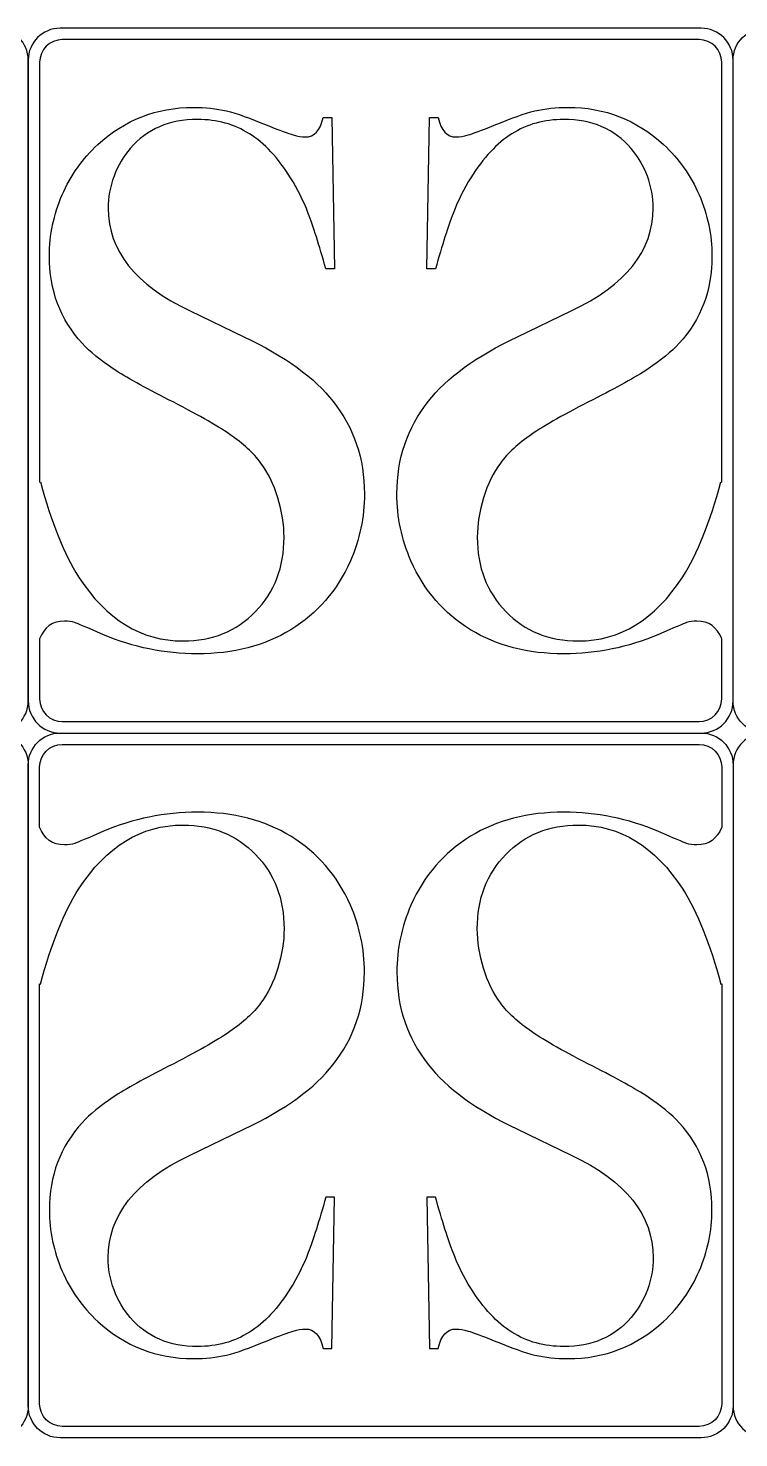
# Model space of a CAD drawing. Header units: centimetres. Extents: x -6 to 6, y -11 to 11.
# Drawn here: x -2 to 0.016, y -11 to -7 of the extents above; entities that cross this region are included whole.
import ezdxf

# ---------------------------------------------------------------- set-up
doc = ezdxf.new("R2010")
doc.units = ezdxf.units.CM
doc.header["$MEASUREMENT"] = 0
doc.layers.add('layer 1', color=7, linetype='Continuous')

msp = doc.modelspace()

# ---------------------------------------------------------------- linework, layer by layer
at = {"layer": 'layer 1', "color": 242}
for points, knots in [([(-3.9094, -7.00019), (-3.9094, -7.00019), (-2.09061, -7.00019), (-2.09061, -7.00019), (-2.09061, -7.00019), (-2.04078, -7.00019), (-2, -7.04098), (-2, -7.09081), (-2, -7.09081), (-2, -7.09081), (-2, -8.90957), (-2, -8.90957), (-2, -8.90957), (-2, -8.95942), (-2.04078, -9.0002), (-2.09061, -9.0002), (-2.09061, -9.0002), (-2.09061, -9.0002), (-3.9094, -9.0002), (-3.9094, -9.0002), (-3.9094, -9.0002), (-3.95923, -9.0002), (-4, -8.95942), (-4, -8.90959), (-4, -8.90959), (-4, -8.90959), (-4.00001, -7.09079), (-4.00001, -7.09079), (-4.00001, -7.09079), (-4.00001, -7.04096), (-3.95922, -7.0002), (-3.9094, -7.00019)], [0, 0, 0, 0, 0.1111111, 0.1111111, 0.1111111, 0.1111111, 0.2222222, 0.2222222, 0.2222222, 0.2222222, 0.3333333, 0.3333333, 0.3333333, 0.3333333, 0.4444444, 0.4444444, 0.4444444, 0.4444444, 0.5555556, 0.5555556, 0.5555556, 0.5555556, 0.6666667, 0.6666667, 0.6666667, 0.6666667, 0.7777778, 0.7777778, 0.7777778, 0.7777778, 1, 1, 1, 1]), ([(-1.90939, -7.00021), (-1.90939, -7.00021), (-0.09061, -7.00021), (-0.09061, -7.00021), (-0.09061, -7.00021), (-0.04078, -7.00021), (0, -7.041), (0, -7.09083), (0, -7.09083), (0, -7.09083), (0, -8.90959), (0, -8.90959), (0, -8.90959), (0, -8.95944), (-0.04078, -9.00022), (-0.09061, -9.00022), (-0.09061, -9.00022), (-0.09061, -9.00022), (-1.90939, -9.00022), (-1.90939, -9.00022), (-1.90939, -9.00022), (-1.95922, -9.00022), (-2, -8.95944), (-2, -8.90961), (-2, -8.90961), (-2, -8.90961), (-2, -7.09081), (-2, -7.09081), (-2, -7.09081), (-2, -7.04098), (-1.95922, -7.00022), (-1.90939, -7.00021)], [0, 0, 0, 0, 0.1111111, 0.1111111, 0.1111111, 0.1111111, 0.2222222, 0.2222222, 0.2222222, 0.2222222, 0.3333333, 0.3333333, 0.3333333, 0.3333333, 0.4444444, 0.4444444, 0.4444444, 0.4444444, 0.5555556, 0.5555556, 0.5555556, 0.5555556, 0.6666667, 0.6666667, 0.6666667, 0.6666667, 0.7777778, 0.7777778, 0.7777778, 0.7777778, 1, 1, 1, 1]), ([(-0.03227, -8.28799), (-0.03227, -8.28799), (-0.03492, -8.28795), (-0.03492, -8.28795), (-0.03492, -8.28795), (-0.06518, -8.40193), (-0.10132, -8.49157), (-0.14301, -8.55723), (-0.14301, -8.55723), (-0.22159, -8.67859), (-0.32044, -8.73909), (-0.43922, -8.73909), (-0.43922, -8.73909), (-0.52222, -8.73907), (-0.59084, -8.71143), (-0.64469, -8.65572), (-0.64469, -8.65572), (-0.69892, -8.60039), (-0.72585, -8.52994), (-0.72585, -8.44472), (-0.72585, -8.44472), (-0.72585, -8.4082), (-0.71995, -8.37058), (-0.70814, -8.33258), (-0.70814, -8.33258), (-0.69597, -8.29422), (-0.68011, -8.26139), (-0.65982, -8.23409), (-0.65982, -8.23409), (-0.63916, -8.20567), (-0.60965, -8.17876), (-0.57165, -8.15294), (-0.57165, -8.15294), (-0.53403, -8.12673), (-0.47612, -8.09391), (-0.39828, -8.05444), (-0.39828, -8.05444), (-0.33004, -8.01976), (-0.27728, -7.99062), (-0.24113, -7.96665), (-0.24113, -7.96665), (-0.20461, -7.94304), (-0.17547, -7.91869), (-0.15297, -7.89434), (-0.15297, -7.89434), (-0.091, -7.82646), (-0.06001, -7.74384), (-0.06001, -7.64683), (-0.06001, -7.64683), (-0.06001, -7.58669), (-0.07218, -7.52915), (-0.09616, -7.47345), (-0.09616, -7.47345), (-0.12051, -7.41811), (-0.15408, -7.37053), (-0.19724, -7.33069), (-0.19724, -7.33069), (-0.27359, -7.26022), (-0.36397, -7.22482), (-0.46837, -7.22482), (-0.46837, -7.22482), (-0.50231, -7.22482), (-0.53366, -7.22815), (-0.56243, -7.23515), (-0.56243, -7.23515), (-0.59121, -7.24178), (-0.62994, -7.25544), (-0.67789, -7.27573), (-0.67789, -7.27573), (-0.71404, -7.2901), (-0.73839, -7.29934), (-0.75167, -7.30303), (-0.75167, -7.30303), (-0.76458, -7.30707), (-0.77602, -7.30893), (-0.78597, -7.30893), (-0.78597, -7.30893), (-0.81143, -7.30891), (-0.8284, -7.29085), (-0.83688, -7.25396), (-0.83688, -7.25396), (-0.83688, -7.25396), (-0.8616, -7.25395), (-0.8616, -7.25395), (-0.8616, -7.25395), (-0.8616, -7.25395), (-0.86934, -7.68297), (-0.86934, -7.68297), (-0.86934, -7.68297), (-0.86934, -7.68297), (-0.84463, -7.68297), (-0.84463, -7.68297), (-0.84463, -7.68297), (-0.82508, -7.61437), (-0.80847, -7.56199), (-0.79446, -7.52583), (-0.79446, -7.52583), (-0.78044, -7.48929), (-0.76347, -7.45538), (-0.74429, -7.42439), (-0.74429, -7.42439), (-0.70888, -7.36831), (-0.67014, -7.32663), (-0.62736, -7.29971), (-0.62736, -7.29971), (-0.58493, -7.27278), (-0.53587, -7.25913), (-0.48054, -7.25913), (-0.48054, -7.25913), (-0.40012, -7.25913), (-0.3363, -7.28642), (-0.28946, -7.34139), (-0.28946, -7.34139), (-0.26991, -7.36388), (-0.25478, -7.39008), (-0.24335, -7.42033), (-0.24335, -7.42033), (-0.23228, -7.45058), (-0.22674, -7.48083), (-0.22674, -7.51108), (-0.22674, -7.51108), (-0.22674, -7.63169), (-0.30421, -7.72872), (-0.45915, -7.80213), (-0.45915, -7.80213), (-0.45915, -7.80213), (-0.61149, -7.87589), (-0.61149, -7.87589), (-0.61149, -7.87589), (-0.7288, -7.93123), (-0.81327, -7.99247), (-0.86529, -8.05961), (-0.86529, -8.05961), (-0.92431, -8.13485), (-0.95382, -8.22192), (-0.95382, -8.32152), (-0.95382, -8.32152), (-0.95382, -8.38792), (-0.94054, -8.45137), (-0.91398, -8.51186), (-0.91398, -8.51186), (-0.87636, -8.59596), (-0.82028, -8.66125), (-0.74503, -8.707), (-0.74503, -8.707), (-0.67014, -8.75273), (-0.58198, -8.77561), (-0.48017, -8.77561), (-0.48017, -8.77561), (-0.38721, -8.77561), (-0.29794, -8.75717), (-0.21199, -8.72065), (-0.21199, -8.72065), (-0.16736, -8.70109), (-0.1408, -8.69003), (-0.13231, -8.68708), (-0.13231, -8.68708), (-0.12346, -8.68413), (-0.11387, -8.68265), (-0.1028, -8.68265), (-0.1028, -8.68265), (-0.06908, -8.68264), (-0.04533, -8.69942), (-0.03227, -8.73291), (-0.03227, -8.73291), (-0.03227, -8.73291), (-0.03227, -8.90366), (-0.03227, -8.90366), (-0.03227, -8.90366), (-0.03227, -8.93902), (-0.0612, -8.96795), (-0.09656, -8.96795), (-0.09656, -8.96795), (-0.09656, -8.96795), (-1.90344, -8.96793), (-1.90344, -8.96793), (-1.90344, -8.96793), (-1.9388, -8.96793), (-1.96773, -8.93902), (-1.96773, -8.90366), (-1.96773, -8.90366), (-1.96773, -8.90366), (-1.96773, -8.73328), (-1.96773, -8.73328), (-1.96773, -8.73328), (-1.95471, -8.69952), (-1.93092, -8.68265), (-1.89707, -8.68265), (-1.89707, -8.68265), (-1.886, -8.68264), (-1.87642, -8.68413), (-1.86756, -8.68708), (-1.86756, -8.68708), (-1.85907, -8.69002), (-1.83252, -8.7011), (-1.78788, -8.72065), (-1.78788, -8.72065), (-1.70193, -8.75717), (-1.61266, -8.77561), (-1.5197, -8.77561), (-1.5197, -8.77561), (-1.41789, -8.77561), (-1.32973, -8.75274), (-1.25484, -8.707), (-1.25484, -8.707), (-1.17959, -8.66125), (-1.12352, -8.59596), (-1.0859, -8.51186), (-1.0859, -8.51186), (-1.05933, -8.45136), (-1.04605, -8.38792), (-1.04605, -8.32152), (-1.04605, -8.32152), (-1.04605, -8.22191), (-1.07557, -8.13486), (-1.13459, -8.05961), (-1.13459, -8.05961), (-1.1866, -7.99245), (-1.27108, -7.93124), (-1.38838, -7.8759), (-1.38838, -7.8759), (-1.38838, -7.8759), (-1.54073, -7.80211), (-1.54073, -7.80211), (-1.54073, -7.80211), (-1.69566, -7.72871), (-1.77313, -7.6317), (-1.77313, -7.51108), (-1.77313, -7.51108), (-1.77313, -7.48082), (-1.76759, -7.45058), (-1.75653, -7.42033), (-1.75653, -7.42033), (-1.74509, -7.39008), (-1.72996, -7.36389), (-1.71041, -7.34139), (-1.71041, -7.34139), (-1.66357, -7.28641), (-1.59975, -7.25913), (-1.51933, -7.25913), (-1.51933, -7.25913), (-1.464, -7.25913), (-1.41494, -7.27278), (-1.37252, -7.29971), (-1.37252, -7.29971), (-1.32973, -7.32662), (-1.291, -7.36832), (-1.25558, -7.42439), (-1.25558, -7.42439), (-1.2364, -7.45536), (-1.21943, -7.48931), (-1.20541, -7.52583), (-1.20541, -7.52583), (-1.1914, -7.56198), (-1.1748, -7.61437), (-1.15525, -7.68297), (-1.15525, -7.68297), (-1.15525, -7.68297), (-1.13054, -7.68297), (-1.13054, -7.68297), (-1.13054, -7.68297), (-1.13054, -7.68297), (-1.13828, -7.25395), (-1.13828, -7.25395), (-1.13828, -7.25395), (-1.13828, -7.25395), (-1.16299, -7.25395), (-1.16299, -7.25395), (-1.16299, -7.25395), (-1.17147, -7.29084), (-1.18844, -7.30893), (-1.2139, -7.30893), (-1.2139, -7.30893), (-1.22386, -7.30891), (-1.23529, -7.30708), (-1.2482, -7.30303), (-1.2482, -7.30303), (-1.26148, -7.29933), (-1.28583, -7.29011), (-1.32198, -7.27573), (-1.32198, -7.27573), (-1.36994, -7.25544), (-1.40867, -7.24179), (-1.43744, -7.23515), (-1.43744, -7.23515), (-1.46621, -7.22813), (-1.49757, -7.22482), (-1.53151, -7.22482), (-1.53151, -7.22482), (-1.6359, -7.22482), (-1.72628, -7.26023), (-1.80264, -7.33069), (-1.80264, -7.33069), (-1.84579, -7.37053), (-1.87936, -7.41812), (-1.90371, -7.47345), (-1.90371, -7.47345), (-1.92769, -7.52914), (-1.93986, -7.5867), (-1.93986, -7.64683), (-1.93986, -7.64683), (-1.93986, -7.74383), (-1.90888, -7.82647), (-1.8469, -7.89434), (-1.8469, -7.89434), (-1.8244, -7.91867), (-1.79526, -7.94304), (-1.75874, -7.96665), (-1.75874, -7.96665), (-1.72259, -7.99061), (-1.66984, -8.01977), (-1.60159, -8.05444), (-1.60159, -8.05444), (-1.52376, -8.09389), (-1.46585, -8.12675), (-1.42822, -8.15294), (-1.42822, -8.15294), (-1.39022, -8.17875), (-1.36071, -8.20568), (-1.34005, -8.23409), (-1.34005, -8.23409), (-1.31977, -8.26137), (-1.30391, -8.29422), (-1.29173, -8.33258), (-1.29173, -8.33258), (-1.27993, -8.37057), (-1.27403, -8.4082), (-1.27403, -8.44472), (-1.27403, -8.44472), (-1.27403, -8.52992), (-1.30096, -8.60039), (-1.35518, -8.65572), (-1.35518, -8.65572), (-1.40903, -8.71143), (-1.47765, -8.73909), (-1.56065, -8.73909), (-1.56065, -8.73909), (-1.67943, -8.73907), (-1.77829, -8.6786), (-1.85686, -8.55723), (-1.85686, -8.55723), (-1.89855, -8.49156), (-1.93469, -8.40193), (-1.96495, -8.28795), (-1.96495, -8.28795), (-1.96495, -8.28795), (-1.96773, -8.28799), (-1.96773, -8.28799), (-1.96773, -8.28799), (-1.96773, -8.28799), (-1.96773, -7.09676), (-1.96773, -7.09676), (-1.96773, -7.09676), (-1.96773, -7.0614), (-1.9388, -7.03249), (-1.90344, -7.03249), (-1.90344, -7.03249), (-1.90344, -7.03249), (-0.09656, -7.03247), (-0.09656, -7.03247), (-0.09656, -7.03247), (-0.0612, -7.03247), (-0.03227, -7.06142), (-0.03227, -7.09678), (-0.03227, -7.09678), (-0.03227, -7.09678), (-0.03227, -8.28799), (-0.03227, -8.28799)], [0, 0, 0, 0, 0.0107527, 0.0107527, 0.0107527, 0.0107527, 0.0215054, 0.0215054, 0.0215054, 0.0215054, 0.0322581, 0.0322581, 0.0322581, 0.0322581, 0.0430108, 0.0430108, 0.0430108, 0.0430108, 0.0537634, 0.0537634, 0.0537634, 0.0537634, 0.0645161, 0.0645161, 0.0645161, 0.0645161, 0.0752688, 0.0752688, 0.0752688, 0.0752688, 0.0860215, 0.0860215, 0.0860215, 0.0860215, 0.0967742, 0.0967742, 0.0967742, 0.0967742, 0.1075269, 0.1075269, 0.1075269, 0.1075269, 0.1182796, 0.1182796, 0.1182796, 0.1182796, 0.1290323, 0.1290323, 0.1290323, 0.1290323, 0.1397849, 0.1397849, 0.1397849, 0.1397849, 0.1505376, 0.1505376, 0.1505376, 0.1505376, 0.1612903, 0.1612903, 0.1612903, 0.1612903, 0.172043, 0.172043, 0.172043, 0.172043, 0.1827957, 0.1827957, 0.1827957, 0.1827957, 0.1935484, 0.1935484, 0.1935484, 0.1935484, 0.2043011, 0.2043011, 0.2043011, 0.2043011, 0.2150538, 0.2150538, 0.2150538, 0.2150538, 0.2258065, 0.2258065, 0.2258065, 0.2258065, 0.2365591, 0.2365591, 0.2365591, 0.2365591, 0.2473118, 0.2473118, 0.2473118, 0.2473118, 0.2580645, 0.2580645, 0.2580645, 0.2580645, 0.2688172, 0.2688172, 0.2688172, 0.2688172, 0.2795699, 0.2795699, 0.2795699, 0.2795699, 0.2903226, 0.2903226, 0.2903226, 0.2903226, 0.3010753, 0.3010753, 0.3010753, 0.3010753, 0.311828, 0.311828, 0.311828, 0.311828, 0.3225806, 0.3225806, 0.3225806, 0.3225806, 0.3333333, 0.3333333, 0.3333333, 0.3333333, 0.344086, 0.344086, 0.344086, 0.344086, 0.3548387, 0.3548387, 0.3548387, 0.3548387, 0.3655914, 0.3655914, 0.3655914, 0.3655914, 0.3763441, 0.3763441, 0.3763441, 0.3763441, 0.3870968, 0.3870968, 0.3870968, 0.3870968, 0.3978495, 0.3978495, 0.3978495, 0.3978495, 0.4086022, 0.4086022, 0.4086022, 0.4086022, 0.4193548, 0.4193548, 0.4193548, 0.4193548, 0.4301075, 0.4301075, 0.4301075, 0.4301075, 0.4408602, 0.4408602, 0.4408602, 0.4408602, 0.4516129, 0.4516129, 0.4516129, 0.4516129, 0.4623656, 0.4623656, 0.4623656, 0.4623656, 0.4731183, 0.4731183, 0.4731183, 0.4731183, 0.483871, 0.483871, 0.483871, 0.483871, 0.4946237, 0.4946237, 0.4946237, 0.4946237, 0.5053763, 0.5053763, 0.5053763, 0.5053763, 0.516129, 0.516129, 0.516129, 0.516129, 0.5268817, 0.5268817, 0.5268817, 0.5268817, 0.5376344, 0.5376344, 0.5376344, 0.5376344, 0.5483871, 0.5483871, 0.5483871, 0.5483871, 0.5591398, 0.5591398, 0.5591398, 0.5591398, 0.5698925, 0.5698925, 0.5698925, 0.5698925, 0.5806452, 0.5806452, 0.5806452, 0.5806452, 0.5913978, 0.5913978, 0.5913978, 0.5913978, 0.6021505, 0.6021505, 0.6021505, 0.6021505, 0.6129032, 0.6129032, 0.6129032, 0.6129032, 0.6236559, 0.6236559, 0.6236559, 0.6236559, 0.6344086, 0.6344086, 0.6344086, 0.6344086, 0.6451613, 0.6451613, 0.6451613, 0.6451613, 0.655914, 0.655914, 0.655914, 0.655914, 0.6666667, 0.6666667, 0.6666667, 0.6666667, 0.6774194, 0.6774194, 0.6774194, 0.6774194, 0.688172, 0.688172, 0.688172, 0.688172, 0.6989247, 0.6989247, 0.6989247, 0.6989247, 0.7096774, 0.7096774, 0.7096774, 0.7096774, 0.7204301, 0.7204301, 0.7204301, 0.7204301, 0.7311828, 0.7311828, 0.7311828, 0.7311828, 0.7419355, 0.7419355, 0.7419355, 0.7419355, 0.7526882, 0.7526882, 0.7526882, 0.7526882, 0.7634409, 0.7634409, 0.7634409, 0.7634409, 0.7741935, 0.7741935, 0.7741935, 0.7741935, 0.7849462, 0.7849462, 0.7849462, 0.7849462, 0.7956989, 0.7956989, 0.7956989, 0.7956989, 0.8064516, 0.8064516, 0.8064516, 0.8064516, 0.8172043, 0.8172043, 0.8172043, 0.8172043, 0.827957, 0.827957, 0.827957, 0.827957, 0.8387097, 0.8387097, 0.8387097, 0.8387097, 0.8494624, 0.8494624, 0.8494624, 0.8494624, 0.8602151, 0.8602151, 0.8602151, 0.8602151, 0.8709677, 0.8709677, 0.8709677, 0.8709677, 0.8817204, 0.8817204, 0.8817204, 0.8817204, 0.8924731, 0.8924731, 0.8924731, 0.8924731, 0.9032258, 0.9032258, 0.9032258, 0.9032258, 0.9139785, 0.9139785, 0.9139785, 0.9139785, 0.9247312, 0.9247312, 0.9247312, 0.9247312, 0.9354839, 0.9354839, 0.9354839, 0.9354839, 0.9462366, 0.9462366, 0.9462366, 0.9462366, 0.9569892, 0.9569892, 0.9569892, 0.9569892, 0.9677419, 0.9677419, 0.9677419, 0.9677419, 0.9784946, 0.9784946, 0.9784946, 0.9784946, 1, 1, 1, 1]), ([(1.90939, -7.00021), (1.90939, -7.00021), (0.09061, -7.00021), (0.09061, -7.00021), (0.09061, -7.00021), (0.04078, -7.00021), (0, -7.041), (0, -7.09083), (0, -7.09083), (0, -7.09083), (0, -8.90959), (0, -8.90959), (0, -8.90959), (0, -8.95944), (0.04078, -9.00022), (0.09061, -9.00022), (0.09061, -9.00022), (0.09061, -9.00022), (1.90939, -9.00022), (1.90939, -9.00022), (1.90939, -9.00022), (1.95922, -9.00022), (2, -8.95944), (2, -8.90961), (2, -8.90961), (2, -8.90961), (2, -7.09081), (2, -7.09081), (2, -7.09081), (2, -7.04098), (1.95922, -7.00022), (1.90939, -7.00021)], [0, 0, 0, 0, 0.1111111, 0.1111111, 0.1111111, 0.1111111, 0.2222222, 0.2222222, 0.2222222, 0.2222222, 0.3333333, 0.3333333, 0.3333333, 0.3333333, 0.4444444, 0.4444444, 0.4444444, 0.4444444, 0.5555556, 0.5555556, 0.5555556, 0.5555556, 0.6666667, 0.6666667, 0.6666667, 0.6666667, 0.7777778, 0.7777778, 0.7777778, 0.7777778, 1, 1, 1, 1]), ([(-3.9094, -11.00025), (-3.9094, -11.00025), (-2.09061, -11.00025), (-2.09061, -11.00025), (-2.09061, -11.00025), (-2.04078, -11.00025), (-2, -10.95946), (-2, -10.90963), (-2, -10.90963), (-2, -10.90963), (-2, -9.09087), (-2, -9.09087), (-2, -9.09087), (-2, -9.04102), (-2.04078, -9.00024), (-2.09061, -9.00024), (-2.09061, -9.00024), (-2.09061, -9.00024), (-3.9094, -9.00024), (-3.9094, -9.00024), (-3.9094, -9.00024), (-3.95923, -9.00024), (-4, -9.04102), (-4, -9.09085), (-4, -9.09085), (-4, -9.09085), (-4.00001, -10.90965), (-4.00001, -10.90965), (-4.00001, -10.90965), (-4.00001, -10.95948), (-3.95922, -11.00024), (-3.9094, -11.00025)], [0, 0, 0, 0, 0.1111111, 0.1111111, 0.1111111, 0.1111111, 0.2222222, 0.2222222, 0.2222222, 0.2222222, 0.3333333, 0.3333333, 0.3333333, 0.3333333, 0.4444444, 0.4444444, 0.4444444, 0.4444444, 0.5555556, 0.5555556, 0.5555556, 0.5555556, 0.6666667, 0.6666667, 0.6666667, 0.6666667, 0.7777778, 0.7777778, 0.7777778, 0.7777778, 1, 1, 1, 1]), ([(-1.90939, -11.00023), (-1.90939, -11.00023), (-0.09061, -11.00023), (-0.09061, -11.00023), (-0.09061, -11.00023), (-0.04078, -11.00023), (0, -10.95944), (0, -10.90961), (0, -10.90961), (0, -10.90961), (0, -9.09085), (0, -9.09085), (0, -9.09085), (0, -9.041), (-0.04078, -9.00022), (-0.09061, -9.00022), (-0.09061, -9.00022), (-0.09061, -9.00022), (-1.90939, -9.00022), (-1.90939, -9.00022), (-1.90939, -9.00022), (-1.95922, -9.00022), (-2, -9.041), (-2, -9.09083), (-2, -9.09083), (-2, -9.09083), (-2, -10.90963), (-2, -10.90963), (-2, -10.90963), (-2, -10.95946), (-1.95922, -11.00022), (-1.90939, -11.00023)], [0, 0, 0, 0, 0.1111111, 0.1111111, 0.1111111, 0.1111111, 0.2222222, 0.2222222, 0.2222222, 0.2222222, 0.3333333, 0.3333333, 0.3333333, 0.3333333, 0.4444444, 0.4444444, 0.4444444, 0.4444444, 0.5555556, 0.5555556, 0.5555556, 0.5555556, 0.6666667, 0.6666667, 0.6666667, 0.6666667, 0.7777778, 0.7777778, 0.7777778, 0.7777778, 1, 1, 1, 1]), ([(-0.03227, -9.71245), (-0.03227, -9.71245), (-0.03492, -9.71249), (-0.03492, -9.71249), (-0.03492, -9.71249), (-0.06518, -9.59851), (-0.10132, -9.50887), (-0.14301, -9.44321), (-0.14301, -9.44321), (-0.22159, -9.32185), (-0.32044, -9.26135), (-0.43922, -9.26135), (-0.43922, -9.26135), (-0.52222, -9.26137), (-0.59084, -9.28901), (-0.64469, -9.34472), (-0.64469, -9.34472), (-0.69892, -9.40005), (-0.72585, -9.4705), (-0.72585, -9.55572), (-0.72585, -9.55572), (-0.72585, -9.59224), (-0.71995, -9.62986), (-0.70814, -9.66786), (-0.70814, -9.66786), (-0.69597, -9.70622), (-0.68011, -9.73905), (-0.65982, -9.76635), (-0.65982, -9.76635), (-0.63916, -9.79477), (-0.60965, -9.82168), (-0.57165, -9.8475), (-0.57165, -9.8475), (-0.53403, -9.87371), (-0.47612, -9.90653), (-0.39828, -9.946), (-0.39828, -9.946), (-0.33004, -9.98068), (-0.27728, -10.00982), (-0.24113, -10.03379), (-0.24113, -10.03379), (-0.20461, -10.0574), (-0.17547, -10.08175), (-0.15297, -10.1061), (-0.15297, -10.1061), (-0.091, -10.17398), (-0.06001, -10.2566), (-0.06001, -10.35361), (-0.06001, -10.35361), (-0.06001, -10.41375), (-0.07218, -10.47129), (-0.09616, -10.52699), (-0.09616, -10.52699), (-0.12051, -10.58233), (-0.15408, -10.62991), (-0.19724, -10.66975), (-0.19724, -10.66975), (-0.27359, -10.74022), (-0.36397, -10.77562), (-0.46837, -10.77562), (-0.46837, -10.77562), (-0.50231, -10.77562), (-0.53366, -10.77229), (-0.56243, -10.76529), (-0.56243, -10.76529), (-0.59121, -10.75866), (-0.62994, -10.745), (-0.67789, -10.72471), (-0.67789, -10.72471), (-0.71404, -10.71034), (-0.73839, -10.7011), (-0.75167, -10.69741), (-0.75167, -10.69741), (-0.76458, -10.69337), (-0.77602, -10.69151), (-0.78597, -10.69151), (-0.78597, -10.69151), (-0.81143, -10.69153), (-0.8284, -10.70959), (-0.83688, -10.74648), (-0.83688, -10.74648), (-0.83688, -10.74648), (-0.8616, -10.74649), (-0.8616, -10.74649), (-0.8616, -10.74649), (-0.8616, -10.74649), (-0.86934, -10.31747), (-0.86934, -10.31747), (-0.86934, -10.31747), (-0.86934, -10.31747), (-0.84463, -10.31747), (-0.84463, -10.31747), (-0.84463, -10.31747), (-0.82508, -10.38607), (-0.80847, -10.43845), (-0.79446, -10.47461), (-0.79446, -10.47461), (-0.78044, -10.51115), (-0.76347, -10.54506), (-0.74429, -10.57605), (-0.74429, -10.57605), (-0.70888, -10.63213), (-0.67014, -10.67381), (-0.62736, -10.70073), (-0.62736, -10.70073), (-0.58493, -10.72766), (-0.53587, -10.74131), (-0.48054, -10.74131), (-0.48054, -10.74131), (-0.40012, -10.74131), (-0.3363, -10.71402), (-0.28946, -10.65905), (-0.28946, -10.65905), (-0.26991, -10.63656), (-0.25478, -10.61036), (-0.24335, -10.58011), (-0.24335, -10.58011), (-0.23228, -10.54986), (-0.22674, -10.51961), (-0.22674, -10.48936), (-0.22674, -10.48936), (-0.22674, -10.36875), (-0.30421, -10.27172), (-0.45915, -10.19831), (-0.45915, -10.19831), (-0.45915, -10.19831), (-0.61149, -10.12455), (-0.61149, -10.12455), (-0.61149, -10.12455), (-0.7288, -10.06921), (-0.81327, -10.00797), (-0.86529, -9.94083), (-0.86529, -9.94083), (-0.92431, -9.86559), (-0.95382, -9.77852), (-0.95382, -9.67892), (-0.95382, -9.67892), (-0.95382, -9.61252), (-0.94054, -9.54907), (-0.91398, -9.48858), (-0.91398, -9.48858), (-0.87636, -9.40448), (-0.82028, -9.33919), (-0.74503, -9.29344), (-0.74503, -9.29344), (-0.67014, -9.24771), (-0.58198, -9.22483), (-0.48017, -9.22483), (-0.48017, -9.22483), (-0.38721, -9.22483), (-0.29794, -9.24327), (-0.21199, -9.27979), (-0.21199, -9.27979), (-0.16736, -9.29935), (-0.1408, -9.31041), (-0.13231, -9.31336), (-0.13231, -9.31336), (-0.12346, -9.31631), (-0.11387, -9.31779), (-0.1028, -9.31779), (-0.1028, -9.31779), (-0.06908, -9.3178), (-0.04533, -9.30102), (-0.03227, -9.26753), (-0.03227, -9.26753), (-0.03227, -9.26753), (-0.03227, -9.09678), (-0.03227, -9.09678), (-0.03227, -9.09678), (-0.03227, -9.06142), (-0.0612, -9.03249), (-0.09656, -9.03249), (-0.09656, -9.03249), (-0.09656, -9.03249), (-1.90344, -9.03251), (-1.90344, -9.03251), (-1.90344, -9.03251), (-1.9388, -9.03251), (-1.96773, -9.06142), (-1.96773, -9.09678), (-1.96773, -9.09678), (-1.96773, -9.09678), (-1.96773, -9.26716), (-1.96773, -9.26716), (-1.96773, -9.26716), (-1.95471, -9.30092), (-1.93092, -9.31779), (-1.89707, -9.31779), (-1.89707, -9.31779), (-1.886, -9.3178), (-1.87642, -9.31631), (-1.86756, -9.31336), (-1.86756, -9.31336), (-1.85907, -9.31042), (-1.83252, -9.29934), (-1.78788, -9.27979), (-1.78788, -9.27979), (-1.70193, -9.24327), (-1.61266, -9.22483), (-1.5197, -9.22483), (-1.5197, -9.22483), (-1.41789, -9.22483), (-1.32973, -9.2477), (-1.25484, -9.29344), (-1.25484, -9.29344), (-1.17959, -9.33919), (-1.12352, -9.40448), (-1.0859, -9.48858), (-1.0859, -9.48858), (-1.05933, -9.54908), (-1.04605, -9.61252), (-1.04605, -9.67892), (-1.04605, -9.67892), (-1.04605, -9.77853), (-1.07557, -9.86558), (-1.13459, -9.94083), (-1.13459, -9.94083), (-1.1866, -10.00799), (-1.27108, -10.0692), (-1.38838, -10.12454), (-1.38838, -10.12454), (-1.38838, -10.12454), (-1.54073, -10.19833), (-1.54073, -10.19833), (-1.54073, -10.19833), (-1.69566, -10.27173), (-1.77313, -10.36874), (-1.77313, -10.48936), (-1.77313, -10.48936), (-1.77313, -10.51962), (-1.76759, -10.54986), (-1.75653, -10.58011), (-1.75653, -10.58011), (-1.74509, -10.61036), (-1.72996, -10.63655), (-1.71041, -10.65905), (-1.71041, -10.65905), (-1.66357, -10.71403), (-1.59975, -10.74131), (-1.51933, -10.74131), (-1.51933, -10.74131), (-1.464, -10.74131), (-1.41494, -10.72766), (-1.37252, -10.70073), (-1.37252, -10.70073), (-1.32973, -10.67382), (-1.291, -10.63212), (-1.25558, -10.57605), (-1.25558, -10.57605), (-1.2364, -10.54508), (-1.21943, -10.51113), (-1.20541, -10.47461), (-1.20541, -10.47461), (-1.1914, -10.43846), (-1.1748, -10.38607), (-1.15525, -10.31747), (-1.15525, -10.31747), (-1.15525, -10.31747), (-1.13054, -10.31747), (-1.13054, -10.31747), (-1.13054, -10.31747), (-1.13054, -10.31747), (-1.13828, -10.74649), (-1.13828, -10.74649), (-1.13828, -10.74649), (-1.13828, -10.74649), (-1.16299, -10.74649), (-1.16299, -10.74649), (-1.16299, -10.74649), (-1.17147, -10.7096), (-1.18844, -10.69151), (-1.2139, -10.69151), (-1.2139, -10.69151), (-1.22386, -10.69153), (-1.23529, -10.69336), (-1.2482, -10.69741), (-1.2482, -10.69741), (-1.26148, -10.70111), (-1.28583, -10.71033), (-1.32198, -10.72471), (-1.32198, -10.72471), (-1.36994, -10.745), (-1.40867, -10.75865), (-1.43744, -10.76529), (-1.43744, -10.76529), (-1.46621, -10.77231), (-1.49757, -10.77562), (-1.53151, -10.77562), (-1.53151, -10.77562), (-1.6359, -10.77562), (-1.72628, -10.74021), (-1.80264, -10.66975), (-1.80264, -10.66975), (-1.84579, -10.62991), (-1.87936, -10.58232), (-1.90371, -10.52699), (-1.90371, -10.52699), (-1.92769, -10.4713), (-1.93986, -10.41374), (-1.93986, -10.35361), (-1.93986, -10.35361), (-1.93986, -10.25661), (-1.90888, -10.17397), (-1.8469, -10.1061), (-1.8469, -10.1061), (-1.8244, -10.08177), (-1.79526, -10.0574), (-1.75874, -10.03379), (-1.75874, -10.03379), (-1.72259, -10.00983), (-1.66984, -9.98067), (-1.60159, -9.946), (-1.60159, -9.946), (-1.52376, -9.90655), (-1.46585, -9.87369), (-1.42822, -9.8475), (-1.42822, -9.8475), (-1.39022, -9.82169), (-1.36071, -9.79476), (-1.34005, -9.76635), (-1.34005, -9.76635), (-1.31977, -9.73907), (-1.30391, -9.70622), (-1.29173, -9.66786), (-1.29173, -9.66786), (-1.27993, -9.62987), (-1.27403, -9.59224), (-1.27403, -9.55572), (-1.27403, -9.55572), (-1.27403, -9.47052), (-1.30096, -9.40005), (-1.35518, -9.34472), (-1.35518, -9.34472), (-1.40903, -9.28901), (-1.47765, -9.26135), (-1.56065, -9.26135), (-1.56065, -9.26135), (-1.67943, -9.26137), (-1.77829, -9.32184), (-1.85686, -9.44321), (-1.85686, -9.44321), (-1.89855, -9.50888), (-1.93469, -9.59851), (-1.96495, -9.71249), (-1.96495, -9.71249), (-1.96495, -9.71249), (-1.96773, -9.71245), (-1.96773, -9.71245), (-1.96773, -9.71245), (-1.96773, -9.71245), (-1.96773, -10.90368), (-1.96773, -10.90368), (-1.96773, -10.90368), (-1.96773, -10.93904), (-1.9388, -10.96795), (-1.90344, -10.96795), (-1.90344, -10.96795), (-1.90344, -10.96795), (-0.09656, -10.96797), (-0.09656, -10.96797), (-0.09656, -10.96797), (-0.0612, -10.96797), (-0.03227, -10.93902), (-0.03227, -10.90366), (-0.03227, -10.90366), (-0.03227, -10.90366), (-0.03227, -9.71245), (-0.03227, -9.71245)], [0, 0, 0, 0, 0.0107527, 0.0107527, 0.0107527, 0.0107527, 0.0215054, 0.0215054, 0.0215054, 0.0215054, 0.0322581, 0.0322581, 0.0322581, 0.0322581, 0.0430108, 0.0430108, 0.0430108, 0.0430108, 0.0537634, 0.0537634, 0.0537634, 0.0537634, 0.0645161, 0.0645161, 0.0645161, 0.0645161, 0.0752688, 0.0752688, 0.0752688, 0.0752688, 0.0860215, 0.0860215, 0.0860215, 0.0860215, 0.0967742, 0.0967742, 0.0967742, 0.0967742, 0.1075269, 0.1075269, 0.1075269, 0.1075269, 0.1182796, 0.1182796, 0.1182796, 0.1182796, 0.1290323, 0.1290323, 0.1290323, 0.1290323, 0.1397849, 0.1397849, 0.1397849, 0.1397849, 0.1505376, 0.1505376, 0.1505376, 0.1505376, 0.1612903, 0.1612903, 0.1612903, 0.1612903, 0.172043, 0.172043, 0.172043, 0.172043, 0.1827957, 0.1827957, 0.1827957, 0.1827957, 0.1935484, 0.1935484, 0.1935484, 0.1935484, 0.2043011, 0.2043011, 0.2043011, 0.2043011, 0.2150538, 0.2150538, 0.2150538, 0.2150538, 0.2258065, 0.2258065, 0.2258065, 0.2258065, 0.2365591, 0.2365591, 0.2365591, 0.2365591, 0.2473118, 0.2473118, 0.2473118, 0.2473118, 0.2580645, 0.2580645, 0.2580645, 0.2580645, 0.2688172, 0.2688172, 0.2688172, 0.2688172, 0.2795699, 0.2795699, 0.2795699, 0.2795699, 0.2903226, 0.2903226, 0.2903226, 0.2903226, 0.3010753, 0.3010753, 0.3010753, 0.3010753, 0.311828, 0.311828, 0.311828, 0.311828, 0.3225806, 0.3225806, 0.3225806, 0.3225806, 0.3333333, 0.3333333, 0.3333333, 0.3333333, 0.344086, 0.344086, 0.344086, 0.344086, 0.3548387, 0.3548387, 0.3548387, 0.3548387, 0.3655914, 0.3655914, 0.3655914, 0.3655914, 0.3763441, 0.3763441, 0.3763441, 0.3763441, 0.3870968, 0.3870968, 0.3870968, 0.3870968, 0.3978495, 0.3978495, 0.3978495, 0.3978495, 0.4086022, 0.4086022, 0.4086022, 0.4086022, 0.4193548, 0.4193548, 0.4193548, 0.4193548, 0.4301075, 0.4301075, 0.4301075, 0.4301075, 0.4408602, 0.4408602, 0.4408602, 0.4408602, 0.4516129, 0.4516129, 0.4516129, 0.4516129, 0.4623656, 0.4623656, 0.4623656, 0.4623656, 0.4731183, 0.4731183, 0.4731183, 0.4731183, 0.483871, 0.483871, 0.483871, 0.483871, 0.4946237, 0.4946237, 0.4946237, 0.4946237, 0.5053763, 0.5053763, 0.5053763, 0.5053763, 0.516129, 0.516129, 0.516129, 0.516129, 0.5268817, 0.5268817, 0.5268817, 0.5268817, 0.5376344, 0.5376344, 0.5376344, 0.5376344, 0.5483871, 0.5483871, 0.5483871, 0.5483871, 0.5591398, 0.5591398, 0.5591398, 0.5591398, 0.5698925, 0.5698925, 0.5698925, 0.5698925, 0.5806452, 0.5806452, 0.5806452, 0.5806452, 0.5913978, 0.5913978, 0.5913978, 0.5913978, 0.6021505, 0.6021505, 0.6021505, 0.6021505, 0.6129032, 0.6129032, 0.6129032, 0.6129032, 0.6236559, 0.6236559, 0.6236559, 0.6236559, 0.6344086, 0.6344086, 0.6344086, 0.6344086, 0.6451613, 0.6451613, 0.6451613, 0.6451613, 0.655914, 0.655914, 0.655914, 0.655914, 0.6666667, 0.6666667, 0.6666667, 0.6666667, 0.6774194, 0.6774194, 0.6774194, 0.6774194, 0.688172, 0.688172, 0.688172, 0.688172, 0.6989247, 0.6989247, 0.6989247, 0.6989247, 0.7096774, 0.7096774, 0.7096774, 0.7096774, 0.7204301, 0.7204301, 0.7204301, 0.7204301, 0.7311828, 0.7311828, 0.7311828, 0.7311828, 0.7419355, 0.7419355, 0.7419355, 0.7419355, 0.7526882, 0.7526882, 0.7526882, 0.7526882, 0.7634409, 0.7634409, 0.7634409, 0.7634409, 0.7741935, 0.7741935, 0.7741935, 0.7741935, 0.7849462, 0.7849462, 0.7849462, 0.7849462, 0.7956989, 0.7956989, 0.7956989, 0.7956989, 0.8064516, 0.8064516, 0.8064516, 0.8064516, 0.8172043, 0.8172043, 0.8172043, 0.8172043, 0.827957, 0.827957, 0.827957, 0.827957, 0.8387097, 0.8387097, 0.8387097, 0.8387097, 0.8494624, 0.8494624, 0.8494624, 0.8494624, 0.8602151, 0.8602151, 0.8602151, 0.8602151, 0.8709677, 0.8709677, 0.8709677, 0.8709677, 0.8817204, 0.8817204, 0.8817204, 0.8817204, 0.8924731, 0.8924731, 0.8924731, 0.8924731, 0.9032258, 0.9032258, 0.9032258, 0.9032258, 0.9139785, 0.9139785, 0.9139785, 0.9139785, 0.9247312, 0.9247312, 0.9247312, 0.9247312, 0.9354839, 0.9354839, 0.9354839, 0.9354839, 0.9462366, 0.9462366, 0.9462366, 0.9462366, 0.9569892, 0.9569892, 0.9569892, 0.9569892, 0.9677419, 0.9677419, 0.9677419, 0.9677419, 0.9784946, 0.9784946, 0.9784946, 0.9784946, 1, 1, 1, 1]), ([(1.90939, -11.00023), (1.90939, -11.00023), (0.09061, -11.00023), (0.09061, -11.00023), (0.09061, -11.00023), (0.04078, -11.00023), (0, -10.95944), (0, -10.90961), (0, -10.90961), (0, -10.90961), (0, -9.09085), (0, -9.09085), (0, -9.09085), (0, -9.041), (0.04078, -9.00022), (0.09061, -9.00022), (0.09061, -9.00022), (0.09061, -9.00022), (1.90939, -9.00022), (1.90939, -9.00022), (1.90939, -9.00022), (1.95922, -9.00022), (2, -9.041), (2, -9.09083), (2, -9.09083), (2, -9.09083), (2, -10.90963), (2, -10.90963), (2, -10.90963), (2, -10.95946), (1.95922, -11.00022), (1.90939, -11.00023)], [0, 0, 0, 0, 0.1111111, 0.1111111, 0.1111111, 0.1111111, 0.2222222, 0.2222222, 0.2222222, 0.2222222, 0.3333333, 0.3333333, 0.3333333, 0.3333333, 0.4444444, 0.4444444, 0.4444444, 0.4444444, 0.5555556, 0.5555556, 0.5555556, 0.5555556, 0.6666667, 0.6666667, 0.6666667, 0.6666667, 0.7777778, 0.7777778, 0.7777778, 0.7777778, 1, 1, 1, 1])]:
    msp.add_open_spline(points, degree=3, knots=knots, dxfattribs=at)

doc.saveas('drawing.dxf')
